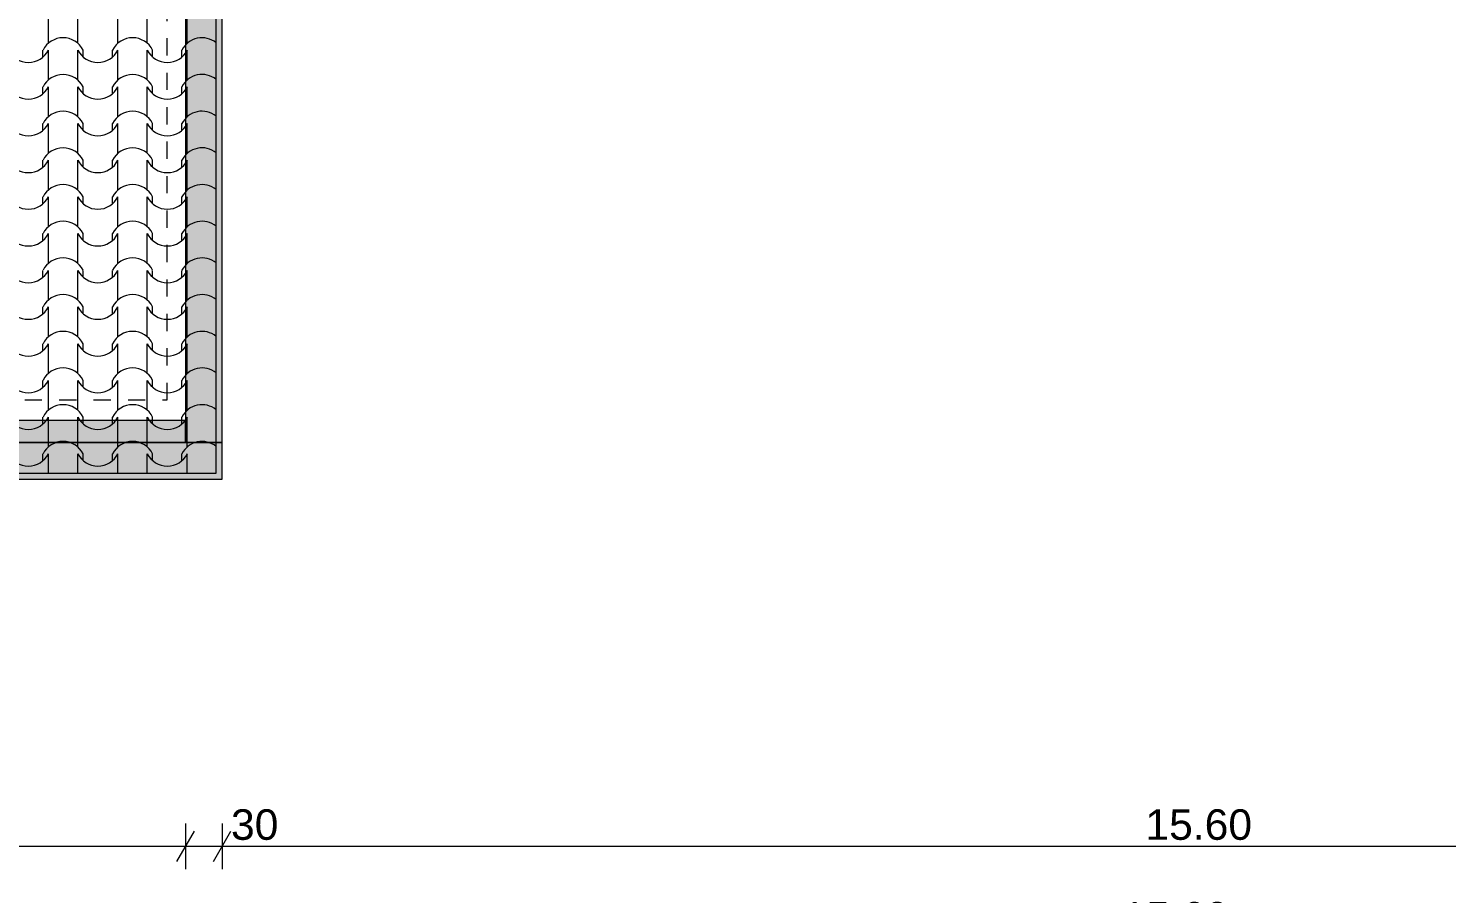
# Model space of a CAD drawing. Header units: feet. Extents: x 2791058 to 2855058, y -67651 to -26651.
# Drawn here: x 2818480 to 2830098, y -59555 to -52464 of the extents above; entities that cross this region are included whole.
import ezdxf

# ---------------------------------------------------------------- set-up
doc = ezdxf.new("R2010")
doc.units = ezdxf.units.FT
doc.header["$MEASUREMENT"] = 0
doc.linetypes.add('Dashed', pattern=[282.222223, 141.111112, -141.111112])
doc.layers.add('Dimensioning - General', color=7, linetype='Continuous')
doc.layers.add('Exterior walls', color=7, linetype='Continuous')
for name, color, linetype, lineweight in [('Dimensioning - General_Pen_No__1', 7, 'Continuous', 0), ('Exterior walls_Pen_No__1', 7, 'Continuous', 0), ('Model Unit - Zone_Pen_No__101', 252, 'Continuous', 0), ('Structural - Bearing_Pen_No__1', 7, 'Continuous', 0), ('Structural - Bearing_Pen_No__13', 54, 'Continuous', 0)]:
    doc.layers.add(name, color=color, linetype=linetype, lineweight=lineweight)
doc.layers.add('Exterior walls_Pen_No__85', color=7, linetype='Continuous', lineweight=0, true_color=0x80c2ff)
doc.layers.add('Structural - Bearing_Pen_No__82', color=7, linetype='Continuous', lineweight=0, true_color=0xaaaaaa)
doc.styles.add('GENERATED_STYLE_2', font='arial.ttf')
doc.dimstyles.new('GENERATED_STYLE__1', dxfattribs={"dimtxt": 250, "dimasz": 190, "dimexe": 0.18, "dimexo": 3, "dimgap": 0.09, "dimtad": 1, "dimlfac": 0.001, "dimzin": 0, "dimdsep": 46, "dimtxsty": 'GENERATED_STYLE_2', "dimblk": 'ARROWHEAD_2', "dimblk1": 'ARROWHEAD_2', "dimblk2": 'ARROWHEAD_2', "dimcen": 0.09, "dimclrd": 7, "dimclre": 7, "dimclrt": 7, "dimadec": 0, "dimazin": 0, "dimtfac": 1, "dimtdec": 4, "dimtmove": 0, "dimatfit": 3, "dimfxl": 1, "dimtolj": 1, "dimtzin": 0, "dimarcsym": 0})
doc.dimstyles.new('GENERATED_STYLE__2', dxfattribs={"dimtxt": 250, "dimasz": 190, "dimexe": 0.18, "dimexo": 3, "dimgap": 0.09, "dimtad": 1, "dimtih": 1, "dimtoh": 1, "dimlfac": 0.001, "dimzin": 0, "dimdsep": 46, "dimtxsty": 'GENERATED_STYLE_2', "dimblk": 'ARROWHEAD_2', "dimblk1": 'ARROWHEAD_2', "dimblk2": 'ARROWHEAD_2', "dimcen": 0.09, "dimclrd": 7, "dimclre": 7, "dimclrt": 7, "dimadec": 0, "dimazin": 0, "dimtfac": 1, "dimtdec": 4, "dimtmove": 0, "dimatfit": 3, "dimfxl": 1, "dimtolj": 1, "dimtzin": 0, "dimarcsym": 0})

# ---------------------------------------------------------------- blocks, each defined once
blk = doc.blocks.new('*X2', base_point=(2247654, -76425))
at = {"layer": 'Structural - Bearing_Pen_No__82', "color": 253, "linetype": 'Continuous', "lineweight": 0, "true_color": 0xaaaaaa}
for p, q in [((2818644, -52464), (2818644, -52342)), ((2818885, -52464), (2818885, -52342)), ((2819213, -52464), (2819213, -52342)), ((2819454, -52464), (2819454, -52342)), ((2819782, -52464), (2819782, -52342)), ((2818644, -52586), (2818644, -52464)), ((2818885, -52586), (2818885, -52464)), ((2819213, -52586), (2819213, -52464)), ((2819454, -52586), (2819454, -52464)), ((2819782, -52586), (2819782, -52464)), ((2818600, -52699), (2818600, -52643)), ((2818644, -52765), (2818644, -52643)), ((2818885, -52765), (2818885, -52643)), ((2818929, -52699), (2818929, -52643)), ((2819169, -52699), (2819169, -52643)), ((2819213, -52765), (2819213, -52643)), ((2819454, -52765), (2819454, -52643)), ((2819498, -52699), (2819498, -52643)), ((2819738, -52699), (2819738, -52643)), ((2819782, -52765), (2819782, -52643)), ((2818644, -52887), (2818644, -52765)), ((2818885, -52887), (2818885, -52765)), ((2819213, -52887), (2819213, -52765)), ((2819454, -52887), (2819454, -52765)), ((2819782, -52887), (2819782, -52765)), ((2818600, -52999), (2818600, -52943)), ((2818644, -53065), (2818644, -52943)), ((2818885, -53065), (2818885, -52943)), ((2818929, -52999), (2818929, -52943)), ((2819169, -52999), (2819169, -52943)), ((2819213, -53065), (2819213, -52943)), ((2819454, -53065), (2819454, -52943)), ((2819498, -52999), (2819498, -52943)), ((2819738, -52999), (2819738, -52943)), ((2819782, -53065), (2819782, -52943)), ((2818644, -53187), (2818644, -53065)), ((2818885, -53187), (2818885, -53065)), ((2819213, -53187), (2819213, -53065)), ((2819454, -53187), (2819454, -53065)), ((2819782, -53187), (2819782, -53065)), ((2818600, -53300), (2818600, -53244)), ((2818644, -53366), (2818644, -53244)), ((2818885, -53366), (2818885, -53244)), ((2818929, -53300), (2818929, -53244)), ((2819169, -53300), (2819169, -53244)), ((2819213, -53366), (2819213, -53244)), ((2819454, -53366), (2819454, -53244)), ((2819498, -53300), (2819498, -53244)), ((2819738, -53300), (2819738, -53244)), ((2819782, -53366), (2819782, -53244)), ((2818644, -53488), (2818644, -53366)), ((2818885, -53488), (2818885, -53366)), ((2819213, -53488), (2819213, -53366)), ((2819454, -53488), (2819454, -53366)), ((2819782, -53488), (2819782, -53366)), ((2818600, -53601), (2818600, -53545)), ((2818644, -53667), (2818644, -53545)), ((2818885, -53667), (2818885, -53545)), ((2818929, -53601), (2818929, -53545)), ((2819169, -53601), (2819169, -53545)), ((2819213, -53667), (2819213, -53545)), ((2819454, -53667), (2819454, -53545)), ((2819498, -53601), (2819498, -53545)), ((2819738, -53601), (2819738, -53545)), ((2819782, -53667), (2819782, -53545)), ((2818644, -53789), (2818644, -53667)), ((2818885, -53789), (2818885, -53667)), ((2819213, -53789), (2819213, -53667)), ((2819454, -53789), (2819454, -53667)), ((2819782, -53789), (2819782, -53667)), ((2818600, -53901), (2818600, -53845)), ((2818644, -53967), (2818644, -53845)), ((2818885, -53967), (2818885, -53845)), ((2818929, -53901), (2818929, -53845)), ((2819169, -53901), (2819169, -53845)), ((2819213, -53967), (2819213, -53845)), ((2819454, -53967), (2819454, -53845)), ((2819498, -53901), (2819498, -53845)), ((2819738, -53901), (2819738, -53845)), ((2819782, -53967), (2819782, -53845)), ((2818644, -54089), (2818644, -53967)), ((2818885, -54089), (2818885, -53967)), ((2819213, -54089), (2819213, -53967)), ((2819454, -54089), (2819454, -53967)), ((2819782, -54089), (2819782, -53967)), ((2818600, -54202), (2818600, -54146)), ((2818644, -54268), (2818644, -54146)), ((2818885, -54268), (2818885, -54146)), ((2818929, -54202), (2818929, -54146)), ((2819169, -54202), (2819169, -54146)), ((2819213, -54268), (2819213, -54146)), ((2819454, -54268), (2819454, -54146)), ((2819498, -54202), (2819498, -54146)), ((2819738, -54202), (2819738, -54146)), ((2819782, -54268), (2819782, -54146)), ((2818644, -54390), (2818644, -54268)), ((2818885, -54390), (2818885, -54268)), ((2819213, -54390), (2819213, -54268)), ((2819454, -54390), (2819454, -54268)), ((2819782, -54390), (2819782, -54268)), ((2818600, -54503), (2818600, -54447)), ((2818644, -54569), (2818644, -54447)), ((2818885, -54569), (2818885, -54447)), ((2818929, -54503), (2818929, -54447)), ((2819169, -54503), (2819169, -54447)), ((2819213, -54569), (2819213, -54447)), ((2819454, -54569), (2819454, -54447)), ((2819498, -54503), (2819498, -54447)), ((2819738, -54503), (2819738, -54447)), ((2819782, -54569), (2819782, -54447)), ((2818644, -54691), (2818644, -54569)), ((2818885, -54691), (2818885, -54569)), ((2819213, -54691), (2819213, -54569)), ((2819454, -54691), (2819454, -54569)), ((2819782, -54691), (2819782, -54569)), ((2818600, -54803), (2818600, -54747)), ((2818644, -54869), (2818644, -54747)), ((2818885, -54869), (2818885, -54747)), ((2818929, -54803), (2818929, -54747)), ((2819169, -54803), (2819169, -54747)), ((2819213, -54869), (2819213, -54747)), ((2819454, -54869), (2819454, -54747)), ((2819498, -54803), (2819498, -54747)), ((2819738, -54803), (2819738, -54747)), ((2819782, -54869), (2819782, -54747)), ((2818644, -54991), (2818644, -54869)), ((2818885, -54991), (2818885, -54869)), ((2819213, -54991), (2819213, -54869)), ((2819454, -54991), (2819454, -54869)), ((2819782, -54991), (2819782, -54869)), ((2818600, -55104), (2818600, -55048)), ((2818644, -55170), (2818644, -55048)), ((2818885, -55170), (2818885, -55048)), ((2818929, -55104), (2818929, -55048)), ((2819169, -55104), (2819169, -55048)), ((2819213, -55170), (2819213, -55048)), ((2819454, -55170), (2819454, -55048)), ((2819498, -55104), (2819498, -55048)), ((2819738, -55104), (2819738, -55048)), ((2819782, -55170), (2819782, -55048)), ((2818644, -55292), (2818644, -55170)), ((2818885, -55292), (2818885, -55170)), ((2819213, -55292), (2819213, -55170)), ((2819454, -55292), (2819454, -55170)), ((2819782, -55292), (2819782, -55170)), ((2818600, -55405), (2818600, -55349)), ((2818644, -55471), (2818644, -55349)), ((2818885, -55471), (2818885, -55349)), ((2818929, -55405), (2818929, -55349)), ((2819169, -55405), (2819169, -55349)), ((2819213, -55471), (2819213, -55349)), ((2819454, -55471), (2819454, -55349)), ((2819498, -55405), (2819498, -55349)), ((2819738, -55405), (2819738, -55349)), ((2819782, -55471), (2819782, -55349)), ((2818644, -55593), (2818644, -55471)), ((2818885, -55593), (2818885, -55471)), ((2819213, -55593), (2819213, -55471)), ((2819454, -55593), (2819454, -55471)), ((2819782, -55593), (2819782, -55471)), ((2818600, -55705), (2818600, -55649)), ((2818644, -55771), (2818644, -55649)), ((2818885, -55771), (2818885, -55649)), ((2818929, -55705), (2818929, -55649)), ((2819169, -55705), (2819169, -55649)), ((2819213, -55771), (2819213, -55649)), ((2819454, -55771), (2819454, -55649)), ((2819498, -55705), (2819498, -55649)), ((2819738, -55705), (2819738, -55649)), ((2819782, -55771), (2819782, -55649)), ((2818644, -55893), (2818644, -55771)), ((2818885, -55893), (2818885, -55771)), ((2819213, -55893), (2819213, -55771)), ((2819454, -55893), (2819454, -55771)), ((2819782, -55893), (2819782, -55771)), ((2818600, -56006), (2818600, -55950)), ((2818644, -56072), (2818644, -55950)), ((2818885, -56072), (2818885, -55950)), ((2818929, -56006), (2818929, -55950)), ((2819169, -56006), (2819169, -55950)), ((2819213, -56072), (2819213, -55950)), ((2819454, -56072), (2819454, -55950)), ((2819498, -56006), (2819498, -55950)), ((2819738, -56006), (2819738, -55950)), ((2819782, -56072), (2819782, -55950)), ((2818644, -56109), (2818644, -56072)), ((2818885, -56109), (2818885, -56072)), ((2819213, -56109), (2819213, -56072)), ((2819454, -56109), (2819454, -56072)), ((2819782, -56109), (2819782, -56072))]:
    blk.add_line(p, q, dxfattribs=at)
for centre, radius, start, end in [((2818765, -52725), 184, 26.7044, 153.2956), ((2819334, -52725), 184, 26.7044, 153.2956), ((2819903, -52725), 184, 51.0737, 153.2956), ((2818481, -52559), 185, 206.9885, 269.8295), ((2818480, -52559), 185, 270.1705, 333.0115), ((2819050, -52559), 185, 206.9885, 269.8295), ((2819049, -52559), 185, 270.1705, 333.0115), ((2819619, -52559), 185, 206.9885, 269.8295), ((2819618, -52559), 185, 270.1705, 333.0115), ((2818765, -53026), 184, 26.7044, 153.2956), ((2819334, -53026), 184, 26.7044, 153.2956), ((2819903, -53026), 184, 51.0737, 153.2956), ((2818481, -52859), 185, 206.9885, 269.8295), ((2818480, -52859), 185, 270.1705, 333.0115), ((2819050, -52859), 185, 206.9885, 269.8295), ((2819049, -52859), 185, 270.1705, 333.0115), ((2819619, -52859), 185, 206.9885, 269.8295), ((2819618, -52859), 185, 270.1705, 333.0115), ((2818765, -53327), 184, 26.7044, 153.2956), ((2819334, -53327), 184, 26.7044, 153.2956), ((2819903, -53327), 184, 51.0737, 153.2956), ((2818481, -53160), 185, 206.9885, 269.8295), ((2818480, -53160), 185, 270.1705, 333.0115), ((2819050, -53160), 185, 206.9885, 269.8295), ((2819049, -53160), 185, 270.1705, 333.0115), ((2819619, -53160), 185, 206.9885, 269.8295), ((2819618, -53160), 185, 270.1705, 333.0115), ((2818481, -53461), 185, 206.9885, 269.8295), ((2818480, -53461), 185, 270.1705, 333.0115), ((2818765, -53627), 184, 26.7044, 153.2956), ((2819050, -53461), 185, 206.9885, 269.8295), ((2819049, -53461), 185, 270.1705, 333.0115), ((2819334, -53627), 184, 26.7044, 153.2956), ((2819619, -53461), 185, 206.9885, 269.8295), ((2819618, -53461), 185, 270.1705, 333.0115), ((2819903, -53627), 184, 51.0737, 153.2956), ((2818765, -53928), 184, 26.7044, 153.2956), ((2819334, -53928), 184, 26.7044, 153.2956), ((2819903, -53928), 184, 51.0737, 153.2956), ((2818481, -53761), 185, 206.9885, 269.8295), ((2818480, -53761), 185, 270.1705, 333.0115), ((2819050, -53761), 185, 206.9885, 269.8295), ((2819049, -53761), 185, 270.1705, 333.0115), ((2819619, -53761), 185, 206.9885, 269.8295), ((2819618, -53761), 185, 270.1705, 333.0115), ((2818765, -54229), 184, 26.7044, 153.2956), ((2819334, -54229), 184, 26.7044, 153.2956), ((2819903, -54229), 184, 51.0737, 153.2956), ((2818481, -54062), 185, 206.9885, 269.8295), ((2818480, -54062), 185, 270.1705, 333.0115), ((2819050, -54062), 185, 206.9885, 269.8295), ((2819049, -54062), 185, 270.1705, 333.0115), ((2819619, -54062), 185, 206.9885, 269.8295), ((2819618, -54062), 185, 270.1705, 333.0115), ((2818765, -54529), 184, 26.7044, 153.2956), ((2819334, -54529), 184, 26.7044, 153.2956), ((2819903, -54529), 184, 51.0737, 153.2956), ((2818481, -54363), 185, 206.9885, 269.8295), ((2818480, -54363), 185, 270.1705, 333.0115), ((2819050, -54363), 185, 206.9885, 269.8295), ((2819049, -54363), 185, 270.1705, 333.0115), ((2819619, -54363), 185, 206.9885, 269.8295), ((2819618, -54363), 185, 270.1705, 333.0115), ((2818765, -54830), 184, 26.7044, 153.2956), ((2819334, -54830), 184, 26.7044, 153.2956), ((2819903, -54830), 184, 51.0737, 153.2956), ((2818481, -54663), 185, 206.9885, 269.8295), ((2818480, -54663), 185, 270.1705, 333.0115), ((2819050, -54663), 185, 206.9885, 269.8295), ((2819049, -54663), 185, 270.1705, 333.0115), ((2819619, -54663), 185, 206.9885, 269.8295), ((2819618, -54663), 185, 270.1705, 333.0115), ((2818765, -55131), 184, 26.7044, 153.2956), ((2819334, -55131), 184, 26.7044, 153.2956), ((2819903, -55131), 184, 51.0737, 153.2956), ((2818481, -54964), 185, 206.9885, 269.8295), ((2818480, -54964), 185, 270.1705, 333.0115), ((2819050, -54964), 185, 206.9885, 269.8295), ((2819049, -54964), 185, 270.1705, 333.0115), ((2819619, -54964), 185, 206.9885, 269.8295), ((2819618, -54964), 185, 270.1705, 333.0115), ((2818765, -55431), 184, 26.7044, 153.2956), ((2819334, -55431), 184, 26.7044, 153.2956), ((2819903, -55431), 184, 51.0737, 153.2956), ((2818481, -55265), 185, 206.9885, 269.8295), ((2818480, -55265), 185, 270.1705, 333.0115), ((2819050, -55265), 185, 206.9885, 269.8295), ((2819049, -55265), 185, 270.1705, 333.0115), ((2819619, -55265), 185, 206.9885, 269.8295), ((2819618, -55265), 185, 270.1705, 333.0115), ((2818765, -55732), 184, 26.7044, 153.2956), ((2819334, -55732), 184, 26.7044, 153.2956), ((2819903, -55732), 184, 51.0737, 153.2956), ((2818481, -55565), 185, 206.9885, 269.8295), ((2818480, -55565), 185, 270.1705, 333.0115), ((2819050, -55565), 185, 206.9885, 269.8295), ((2819049, -55565), 185, 270.1705, 333.0115), ((2819619, -55565), 185, 206.9885, 269.8295), ((2819618, -55565), 185, 270.1705, 333.0115), ((2818765, -56033), 184, 26.7044, 153.2956), ((2819334, -56033), 184, 26.7044, 153.2956), ((2819903, -56033), 184, 51.0737, 153.2956), ((2818481, -55866), 185, 206.9885, 269.8295), ((2818480, -55866), 185, 270.1705, 333.0115), ((2819050, -55866), 185, 206.9885, 269.8295), ((2819049, -55866), 185, 270.1705, 333.0115), ((2819619, -55866), 185, 206.9885, 269.8295), ((2819618, -55866), 185, 270.1705, 333.0115)]:
    blk.add_arc(centre, radius, start, end, dxfattribs=at)
blk = doc.blocks.new('Fill_1', base_point=(2247654, -74225))
at = {"layer": 'Structural - Bearing_Pen_No__1', "color": 7, "linetype": 'Continuous', "lineweight": 0}
for p, q in [((2820018, -56109), (2820018, -50059)), ((2803618, -56109), (2820018, -56109))]:
    blk.add_line(p, q, dxfattribs=at)
at = {"layer": 'Structural - Bearing_Pen_No__82', "color": 253, "linetype": 'Continuous', "lineweight": 0, "true_color": 0xaaaaaa}
blk.add_blockref('*X2', (2247654, -76425), dxfattribs=at)
blk = doc.blocks.new('Wall_2', base_point=(2819768, -55859))
at = {"layer": 'Exterior walls_Pen_No__85', "linetype": 'Continuous', "lineweight": 0, "true_color": 0x80c2ff}
blk.add_hatch(color=151, dxfattribs=at).paths.add_polyline_path([(2815418, -55679), (2815418, -55859), (2819768, -55859), (2819768, -55679)])
at = {"layer": 'Exterior walls_Pen_No__1', "color": 7, "linetype": 'Continuous', "lineweight": 0, "flags": 128}
for points in [[(2819768, -55679), (2803868, -55679)], [(2819768, -55859), (2819768, -55679)], [(2803868, -55859), (2819768, -55859)]]:
    blk.add_lwpolyline(points, dxfattribs=at)
blk = doc.blocks.new('*D144', base_point=(2247654, -76425))
at = {"layer": 'Dimensioning - General_Pen_No__1', "color": 7, "linetype": 'Continuous', "lineweight": 0, "transparency": 16777216}
for p, q in [((2835668, -58979), (2835668, -59354)), ((2835596, -59292), (2835740, -59042)), ((2835668, -59167), (2820068, -59167)), ((2835790, -59167), (2835668, -59167))]:
    blk.add_line(p, q, dxfattribs=at)
blk = doc.blocks.new('ARROWHEAD_2')
at = {"color": 0, "linetype": 'Continuous', "lineweight": 0}
for p, q in [((-0.378, -0.655), (0.378, 0.655)), ((0, 0), (-1, 0))]:
    blk.add_line(p, q, dxfattribs=at)
blk = doc.blocks.new('*D145', base_point=(2247654, -76425))
at = {"layer": 'Dimensioning - General_Pen_No__1', "color": 7, "linetype": 'Continuous', "lineweight": 0, "transparency": 16777216}
for p, q in [((2820068, -58979), (2820068, -59354)), ((2819996, -59292), (2820140, -59042)), ((2835596, -59292), (2835740, -59042)), ((2820068, -59167), (2819768, -59167)), ((2835668, -59167), (2820068, -59167))]:
    blk.add_line(p, q, dxfattribs=at)
at = {"layer": 'Dimensioning - General_Pen_No__1', "color": 7, "lineweight": 0, "transparency": 16777216, "char_height": 250, "attachment_point": 7, "style": 'GENERATED_STYLE_2'}
for s, insert in [('\\A1;30', (2820140, -59117)), ('\\A1;15.60', (2827630, -59117))]:
    blk.add_mtext(s, dxfattribs=dict(at, insert=insert))
blk = doc.blocks.new('*D146', base_point=(2247654, -76425))
at = {"layer": 'Dimensioning - General_Pen_No__1', "color": 7, "linetype": 'Continuous', "lineweight": 0, "transparency": 16777216}
for p, q in [((2819768, -58979), (2819768, -59354)), ((2819696, -59292), (2819840, -59042)), ((2819996, -59292), (2820140, -59042)), ((2819768, -59167), (2803868, -59167)), ((2820068, -59167), (2819768, -59167))]:
    blk.add_line(p, q, dxfattribs=at)
blk = doc.blocks.new('*D147', base_point=(2247654, -76425))
at = {"layer": 'Dimensioning - General_Pen_No__1', "color": 7, "linetype": 'Continuous', "lineweight": 0, "transparency": 16777216}
for p, q in [((2803868, -58979), (2803868, -59354)), ((2803796, -59292), (2803940, -59042)), ((2819696, -59292), (2819840, -59042)), ((2803868, -59167), (2803568, -59167)), ((2819768, -59167), (2803868, -59167))]:
    blk.add_line(p, q, dxfattribs=at)
at = {"layer": 'Dimensioning - General_Pen_No__1', "color": 7, "lineweight": 0, "transparency": 16777216, "char_height": 250, "attachment_point": 7, "style": 'GENERATED_STYLE_2'}
for s, insert in [('\\A1;30', (2803940, -59117)), ('\\A1;15.90', (2811580, -59117))]:
    blk.add_mtext(s, dxfattribs=dict(at, insert=insert))
blk = doc.blocks.new('*D149', base_point=(2247654, -76425))
at = {"layer": 'Dimensioning - General_Pen_No__1', "color": 7, "linetype": 'Continuous', "lineweight": 0, "transparency": 16777216}
for p, q in [((2819996, -60052), (2820140, -59802)), ((2820068, -59739), (2820068, -60114)), ((2835596, -60052), (2835740, -59802)), ((2835668, -59739), (2835668, -60114)), ((2820068, -59927), (2803568, -59927)), ((2835668, -59927), (2820068, -59927)), ((2835790, -59927), (2835668, -59927))]:
    blk.add_line(p, q, dxfattribs=at)
at = {"layer": 'Dimensioning - General_Pen_No__1', "color": 7, "lineweight": 0, "transparency": 16777216, "insert": (2827441, -59877), "char_height": 250, "attachment_point": 7, "style": 'GENERATED_STYLE_2'}
blk.add_mtext('\\A1;15.60', dxfattribs=at)
blk = doc.blocks.new('*D150', base_point=(2247654, -76425))
at = {"layer": 'Dimensioning - General_Pen_No__1', "color": 7, "linetype": 'Continuous', "lineweight": 0, "transparency": 16777216}
for p, q in [((2803640, -59802), (2803496, -60052)), ((2803568, -59739), (2803568, -60114)), ((2819996, -60052), (2820140, -59802)), ((2803568, -59927), (2803446, -59927)), ((2820068, -59927), (2803568, -59927))]:
    blk.add_line(p, q, dxfattribs=at)
at = {"layer": 'Dimensioning - General_Pen_No__1', "color": 7, "lineweight": 0, "transparency": 16777216, "insert": (2811391, -59877), "char_height": 250, "attachment_point": 7, "style": 'GENERATED_STYLE_2'}
blk.add_mtext('\\A1;16.50', dxfattribs=at)
blk = doc.blocks.new('*D158', base_point=(2247654, -76425))
at = {"layer": 'Dimensioning - General_Pen_No__1', "color": 7, "linetype": 'Continuous', "lineweight": 0, "transparency": 16777216}
for p, q in [((2837681, -49786), (2837931, -49931)), ((2837806, -56159), (2837806, -49859)), ((2837681, -56086), (2837931, -56231)), ((2837993, -56159), (2837618, -56159)), ((2837806, -56281), (2837806, -56159))]:
    blk.add_line(p, q, dxfattribs=at)
at = {"layer": 'Dimensioning - General_Pen_No__1', "color": 7, "lineweight": 0, "transparency": 16777216, "char_height": 250, "attachment_point": 7, "rotation": 90, "style": 'GENERATED_STYLE_2'}
for s, insert in [('\\A1;30', (2837756, -50310)), ('\\A1;6.00', (2837756, -53531))]:
    blk.add_mtext(s, dxfattribs=dict(at, insert=insert))
blk = doc.blocks.new('*D162', base_point=(2247654, -76425))
at = {"layer": 'Dimensioning - General_Pen_No__1', "color": 7, "linetype": 'Continuous', "lineweight": 0, "transparency": 16777216}
for p, q in [((2838497, -49786), (2838747, -49931)), ((2838622, -56159), (2838622, -49859)), ((2838497, -56086), (2838747, -56231)), ((2838809, -56159), (2838434, -56159)), ((2838622, -56281), (2838622, -56159))]:
    blk.add_line(p, q, dxfattribs=at)
at = {"layer": 'Dimensioning - General_Pen_No__1', "color": 7, "lineweight": 0, "transparency": 16777216, "insert": (2838572, -53341), "char_height": 250, "attachment_point": 7, "rotation": 90, "style": 'GENERATED_STYLE_2'}
blk.add_mtext('\\A1;6.00', dxfattribs=at)

msp = doc.modelspace()

# ---------------------------------------------------------------- hatches: boundary and pattern name
at = {"layer": 'Structural - Bearing_Pen_No__13', "linetype": 'Continuous', "lineweight": 0}
for points in [[(2820068.173, -47058.549), (2819768.173, -47058.549), (2819468.173, -47058.549), (2819168.173, -47058.549), (2819168.173, -47327.556), (2819768.173, -47327.556), (2819768.173, -55858.549), (2820068.173, -55858.549)], [(2803568.173, -55858.549), (2803568.173, -56158.549), (2820068.173, -56158.549), (2820068.173, -55858.549)]]:
    msp.add_hatch(color=54, dxfattribs=at).paths.add_polyline_path(points)

# ---------------------------------------------------------------- linework, layer by layer
at = {"layer": 'Model Unit - Zone_Pen_No__101', "color": 252, "linetype": 'Dashed', "lineweight": 0}
for p, q in [((2819618.173, -55508.549), (2819618.173, -49258.549)), ((2818168.173, -55508.549), (2819618.173, -55508.549))]:
    msp.add_line(p, q, dxfattribs=at)
at = {"layer": 'Structural - Bearing_Pen_No__1', "color": 7, "linetype": 'Continuous', "lineweight": 0, "flags": 128}
for points in [[(2820068.173, -47058.549), (2819768.173, -47058.549), (2819468.173, -47058.549), (2819168.173, -47058.549), (2819168.173, -47327.556), (2819768.173, -47327.556), (2819768.173, -55858.549), (2820068.173, -55858.549)], [(2803568.173, -55858.549), (2803568.173, -56158.549), (2820068.173, -56158.549), (2820068.173, -55858.549)]]:
    msp.add_lwpolyline(points, close=True, dxfattribs=at)

# ---------------------------------------------------------------- block references
at = {"layer": 'Exterior walls', "color": 7, "lineweight": 0}
msp.add_blockref('Wall_2', (2819768.173, -55858.549), dxfattribs=at)
at = {"layer": 'Structural - Bearing_Pen_No__82', "color": 253, "linetype": 'Continuous', "lineweight": 0, "true_color": 0xaaaaaa}
msp.add_blockref('Fill_1', (2247653.822, -74224.967), dxfattribs=at)

# ---------------------------------------------------------------- dimensions: what is measured, and where the dimension line sits
at = {"layer": 'Dimensioning - General', "color": 7, "linetype": 'Continuous', "lineweight": 0}
for base, p1, p2, picture, middle in [((2820068.173, -59926.593), (2835668.173, -49608.549), (2820068.173, -56158.549), '*D149', (2827860.745, -59751.593)), ((2820068.173, -59166.605), (2835668.173, -49608.549), (2820068.173, -56158.549), '*D145', (2828050.46, -58991.605)), ((2835668.17293165, -59166.605349481), (2835668.17293165, -49608.54946713), (2835668.17293165, -49608.54946713), '*D144', (2835660.306632069, -58991.605349481)), ((2803868.173, -59166.605), (2819768.173, -55858.549), (2803868.173, -55858.549), '*D147', (2812000.46, -58991.605)), ((2819768.173, -59166.605), (2820068.173, -56158.549), (2819768.173, -55858.549), '*D146', (2820331.012, -58991.605)), ((2803568.173, -59926.593), (2820068.173, -56158.549), (2803568.173, -56158.549), '*D150', (2811810.745, -59751.593))]:
    dim = msp.add_linear_dim(base=base, p1=p1, p2=p2, angle=180, dimstyle='GENERATED_STYLE__2', dxfattribs=at)
    dim.commit()
    dim.dimension.update_dxf_attribs({"geometry": picture, "text_midpoint": middle, "dimtype": 160})
for base, picture, middle in [((2837805.79, -49858.549), '*D158', (2837630.79, -53206.131)), ((2838621.517, -49858.549), '*D162', (2838446.517, -53016.416))]:
    dim = msp.add_linear_dim(base=base, p1=(2820068.173, -56158.549), p2=(2835668.173, -49858.549), angle=90, text='6.00', dimstyle='GENERATED_STYLE__1', dxfattribs=at)
    dim.commit()
    dim.dimension.update_dxf_attribs({"geometry": picture, "text_midpoint": middle, "dimtype": 160, "text_rotation": 90})

doc.saveas('drawing.dxf')
